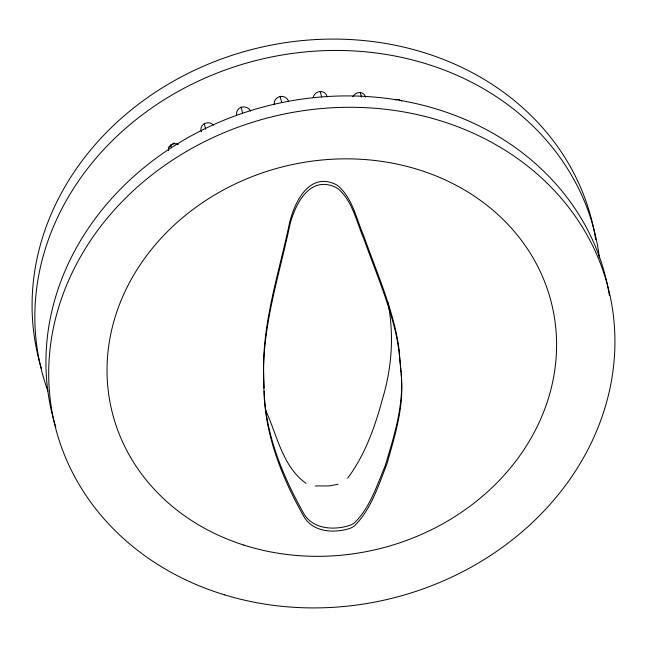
<?xml version="1.0" encoding="UTF-8"?>
<svg xmlns="http://www.w3.org/2000/svg" width="647" height="647" viewBox="0 0 647 647"><rect width="100%" height="100%" fill="white"/><g stroke="black" fill="none" stroke-linecap="round" stroke-linejoin="round"><path stroke-width="0.97" d="M401.69 385.895C401.334 413.287 393.061 439.871 385.159 465.856C376.821 485.525 370.076 507.66 354.41 522.873A18.909 16.458 -13.7 0 1 349.792 525.413C333.803 530.443 312.533 529.481 303.443 512.966C282.577 475.691 265.529 434.469 264.186 391.2M236.665 114.956C235.427 106.52 246.847 103.973 250.559 111.025M274.166 104.482C273.616 95.732 285.853 93.152 288.602 101.611M313.205 97.608C314.636 90.24 325.449 89.165 327.172 96.937M352.825 96.694C355.365 91.486 363.946 90.709 365.498 97.082M347.633 478.19C364.843 455.205 374.815 427.36 382.24 399.83C391.386 369.922 394.007 338.381 388.839 307.471A300.879 261.873 -13.7 0 0 388.143 302.667M178.362 144.386C173.97 142.17 167.476 145.219 168.616 150.662M213.623 125.211C208.601 119.703 198.686 124.224 201.363 131.81M395.277 99.775L398.463 99.363L401.569 100.956M337.985 484.328L328.805 485.937L315.202 485.929M305.999 483.309C282.569 466.697 277.07 435.051 265.682 410.303M360.306 92.416L361.463 97.147M320.249 91.332L321.64 97.01M280.127 96.266L281.51 101.951M241.096 107.087L242.479 112.772M204.266 123.48L205.657 129.165M170.719 144.977L171.406 147.815M401.108 372.251L399.11 352.138A300.879 261.873 -13.7 0 0 395.891 333.795C388.41 301.106 375.001 270.22 363.792 238.727C356.489 221.905 352.793 201.791 338.543 189.118A23.26 20.243 -13.7 0 0 333.1 186.199C308.36 176.93 294.919 205.35 289.921 224.663C279.836 272.929 263.806 320.807 263.62 370.513A644.363 560.828 -13.7 0 0 264.016 388.111M401.399 376.675L398.997 349.137A300.879 261.873 -13.7 0 0 395.778 330.795C388.297 298.105 374.888 267.227 363.679 235.734C356.376 218.912 352.68 198.791 338.43 186.118A23.26 20.243 -13.7 0 0 332.987 183.206C308.247 173.93 294.806 202.357 289.807 221.67C279.722 269.936 263.701 317.806 263.507 367.512A644.363 560.828 -13.7 0 0 263.903 385.119C263.644 431.557 281.049 476.111 303.556 515.966C312.638 532.481 333.917 533.443 349.906 528.413A18.909 16.458 -13.7 0 0 354.524 525.874C371.16 509.294 378.438 485.46 386.882 464.061C394.452 437.364 403.105 410.069 401.641 381.973M401.286 373.675L401.609 380.905M401.504 377.905L401.747 384.965M168.859 147.128A226.329 196.987 -13.7 0 1 174.269 142.85M47.878 390.974A285.06 248.1 -13.7 0 1 259.908 59.556A285.06 248.1 -13.7 0 1 599.413 257.821M41.351 368.321A285.06 248.1 -13.7 0 1 259.981 47.514A285.06 248.1 -13.7 0 1 595.701 239.722M55.788 427.036A285.06 248.1 -13.7 0 1 272.169 104.733A285.06 248.1 -13.7 0 1 609.393 295.558M243.822 545.081A226.329 196.987 -13.7 0 0 554.94 320.961A226.329 196.987 -13.7 0 0 196.672 206.741A226.329 196.987 -13.7 0 0 243.822 545.081M224.744 594.908A285.06 248.1 -13.7 0 0 612.321 307.915A285.06 248.1 -13.7 0 0 158.369 169.967A285.06 248.1 -13.7 0 0 224.744 594.908"/></g></svg>
